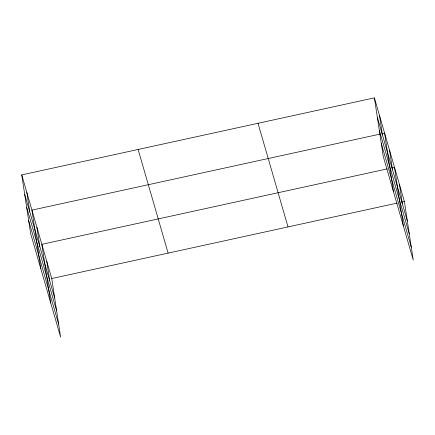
<?xml version="1.0" encoding="UTF-8"?>
<svg xmlns="http://www.w3.org/2000/svg" width="435" height="435" viewBox="0 0 435 435"><rect width="100%" height="100%" fill="white"/><g stroke="black" fill="none" stroke-linecap="round" stroke-linejoin="round"><path stroke-width="0.65" d="M21.75 174.886L51.743 278.53L60.606 337.13L30.613 233.492L21.75 174.886L374.394 97.87L404.387 201.508L413.25 260.114L383.257 156.469L374.394 97.87M379.989 134.11L31.945 210.127L40.808 268.727M381.963 133.681L384.594 133.105L393.457 191.71M387.259 168.889L41.847 244.329L50.705 302.929M391.859 167.883L394.491 167.306L403.354 225.912M51.743 278.53L397.155 203.091M401.755 202.085L404.387 201.508M377.341 117.347L407.334 220.991M379.293 130.261L409.286 233.899M381.305 143.561L411.298 247.2M258.02 123.284L288.013 226.929M138.123 149.471L168.117 253.116M24.697 194.369L54.69 298.008M26.649 207.277L56.642 310.922M28.661 220.578L58.654 324.222M399.439 184.407L402.386 203.89M389.542 150.206L392.49 169.688M379.494 115.487L382.441 134.97M46.795 261.43L49.737 280.907M36.893 227.228L39.841 246.705M26.85 192.509L29.792 211.986"/></g></svg>
